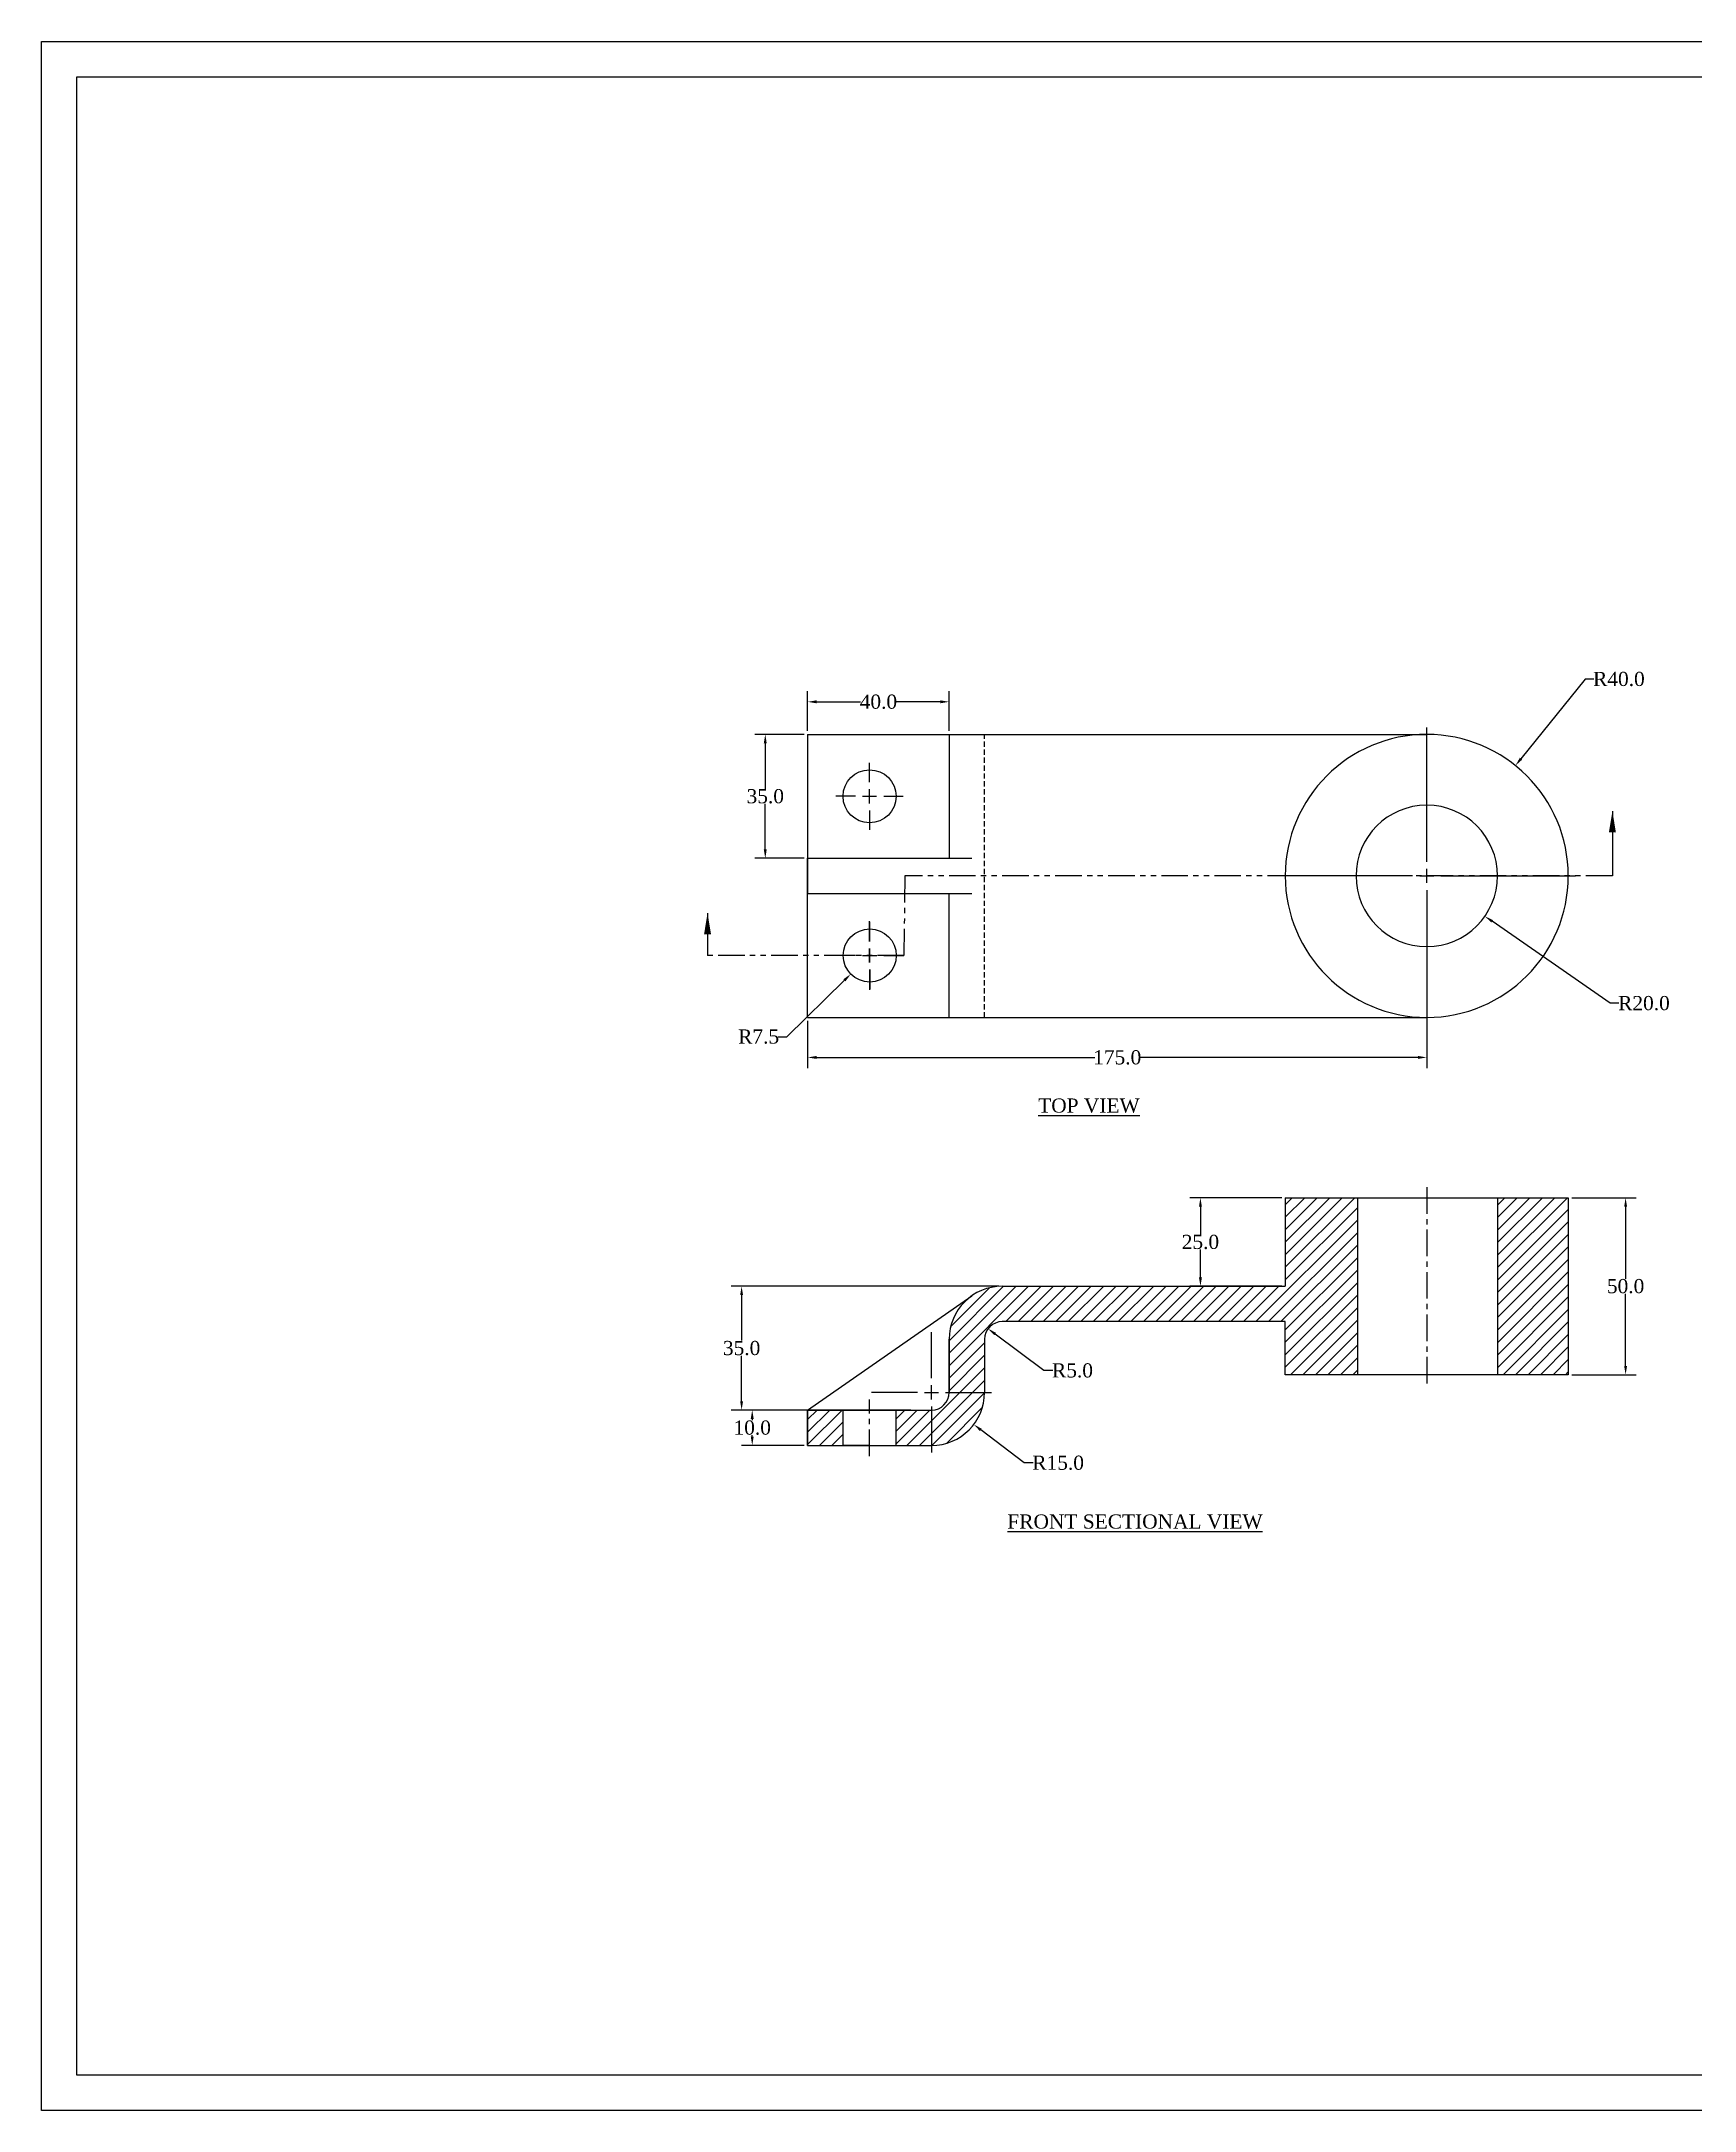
# Model space of a CAD drawing. Header units: millimetres. Extents: x 14 to 738, y -548 to 37.
# Drawn here: x 14 to 481, y -548 to 37 of the extents above; entities that cross this region are included whole.
import ezdxf

# ---------------------------------------------------------------- set-up
doc = ezdxf.new("R2010")
doc.units = ezdxf.units.MM
doc.header["$MEASUREMENT"] = 0
for name, pattern in [('CENTER', [2, 1.25, -0.25, 0.25, -0.25]), ('HIDDEN', [0.375, 0.25, -0.125]), ('PHANTOM', [2.5, 1.25, -0.25, 0.25, -0.25, 0.25, -0.25])]:
    doc.linetypes.add(name, pattern=pattern)
doc.styles.get("Standard").update_dxf_attribs({"font": 'times.ttf', "height": 4})
doc.dimstyles.get("Standard").update_dxf_attribs({"dimtxt": 2, "dimasz": 2.5, "dimexe": 3, "dimexo": 1, "dimgap": 0.09, "dimtad": 0, "dimtih": 1, "dimtoh": 1, "dimdec": 1, "dimzin": 0, "dimdsep": 46, "dimtxsty": 'Standard', "dimcen": -2, "dimadec": 0, "dimazin": 0, "dimtfac": 1, "dimtdec": 1, "dimtofl": 0, "dimtmove": 0, "dimatfit": 3, "dimfxl": 1, "dimtolj": 1, "dimtzin": 0, "dimarcsym": 0})

# ---------------------------------------------------------------- blocks, each defined once
blk = doc.blocks.new('*D2')
at = {"color": 0, "lineweight": -2}
for p, q in [((449.86, -143.24), (431.75, -165.77)), ((452.36, -143.24), (449.86, -143.24)), ((405.12, -194.89), (405.12, -156.89)), ((401.12, -198.89), (363.12, -198.89)), ((403.12, -198.89), (407.12, -198.89)), ((405.12, -200.89), (405.12, -196.89)), ((409.12, -198.89), (447.12, -198.89)), ((405.12, -202.89), (405.12, -240.89))]:
    blk.add_line(p, q, dxfattribs=at)
at = {"color": 0}
blk.add_solid([(431.42, -165.5), (432.07, -166.03), (430.18, -167.71)], dxfattribs=at)
at = {"layer": 'Defpoints', "color": 0}
for p in [(430.18, -167.71), (405.12, -198.89)]:
    blk.add_point(p, dxfattribs=at)
at = {"color": 0, "insert": (459.43, -143.24), "char_height": 4, "attachment_point": 5}
blk.add_mtext('\\A1;R40.0', dxfattribs=at)
blk = doc.blocks.new('*D3')
at = {"color": 0, "lineweight": -2}
for p, q in [((405.12, -194.89), (405.12, -176.89)), ((401.12, -198.89), (383.12, -198.89)), ((403.12, -198.89), (407.12, -198.89)), ((405.12, -200.89), (405.12, -196.89)), ((409.12, -198.89), (427.12, -198.89)), ((405.12, -202.89), (405.12, -220.89)), ((456.94, -234.89), (423.59, -211.73)), ((459.44, -234.89), (456.94, -234.89))]:
    blk.add_line(p, q, dxfattribs=at)
at = {"color": 0}
blk.add_solid([(423.83, -211.38), (423.36, -212.07), (421.54, -210.3)], dxfattribs=at)
at = {"layer": 'Defpoints', "color": 0}
for p in [(405.12, -198.89), (421.54, -210.3)]:
    blk.add_point(p, dxfattribs=at)
at = {"color": 0, "insert": (466.51, -234.89), "char_height": 4, "attachment_point": 5}
blk.add_mtext('\\A1;R20.0', dxfattribs=at)
blk = doc.blocks.new('*D9')
at = {"color": 0, "lineweight": -2}
for p, q in [((247.65, -217.39), (247.65, -211.89)), ((243.65, -221.39), (238.15, -221.39)), ((245.65, -221.39), (249.65, -221.39)), ((247.65, -223.39), (247.65, -219.39)), ((251.65, -221.39), (257.15, -221.39)), ((247.65, -225.39), (247.65, -230.89)), ((224.27, -244.34), (240.51, -228.39)), ((221.77, -244.34), (224.27, -244.34))]:
    blk.add_line(p, q, dxfattribs=at)
at = {"color": 0}
blk.add_solid([(240.22, -228.1), (240.81, -228.69), (242.3, -226.64)], dxfattribs=at)
at = {"layer": 'Defpoints', "color": 0}
for p in [(247.65, -221.39), (242.3, -226.64)]:
    blk.add_point(p, dxfattribs=at)
at = {"color": 0, "insert": (216.26, -244.34), "char_height": 4, "attachment_point": 5}
blk.add_mtext('\\A1;R7.5', dxfattribs=at)
blk = doc.blocks.new('*D10')
at = {"color": 0, "lineweight": -2}
for p, q in [((229.12, -158.89), (215.14, -158.89)), ((218.14, -161.39), (218.14, -174.26)), ((218.14, -191.39), (218.14, -178.52)), ((229.12, -193.89), (215.14, -193.89))]:
    blk.add_line(p, q, dxfattribs=at)
at = {"color": 0}
for points in [[(217.72, -161.39), (218.55, -161.39), (218.14, -158.89)], [(217.72, -191.39), (218.55, -191.39), (218.14, -193.89)]]:
    blk.add_solid(points, dxfattribs=at)
at = {"layer": 'Defpoints', "color": 0}
for p in [(230.12, -158.89), (218.14, -193.89), (230.12, -193.89)]:
    blk.add_point(p, dxfattribs=at)
at = {"color": 0, "insert": (218.14, -176.39), "char_height": 4, "attachment_point": 5}
blk.add_mtext('\\A1;35.0', dxfattribs=at)
blk = doc.blocks.new('*D13')
at = {"color": 0, "lineweight": -2}
for p, q in [((230.12, -157.89), (230.12, -146.67)), ((232.62, -149.67), (245.01, -149.67)), ((267.62, -149.67), (255.22, -149.67)), ((270.12, -157.89), (270.12, -146.67))]:
    blk.add_line(p, q, dxfattribs=at)
at = {"color": 0}
for points in [[(232.62, -149.25), (232.62, -150.09), (230.12, -149.67)], [(267.62, -149.25), (267.62, -150.09), (270.12, -149.67)]]:
    blk.add_solid(points, dxfattribs=at)
at = {"layer": 'Defpoints', "color": 0}
for p in [(230.12, -149.67), (230.12, -158.89), (270.12, -158.89)]:
    blk.add_point(p, dxfattribs=at)
at = {"color": 0, "insert": (250.12, -149.67), "char_height": 4, "attachment_point": 5}
blk.add_mtext('\\A1;40.0', dxfattribs=at)
blk = doc.blocks.new('*D14')
at = {"color": 0, "lineweight": -2}
for p, q in [((230.12, -239.89), (230.12, -253.21)), ((405.12, -239.89), (405.12, -253.21)), ((232.62, -250.21), (311.33, -250.21)), ((402.62, -250.21), (323.9, -250.21))]:
    blk.add_line(p, q, dxfattribs=at)
at = {"color": 0}
for points in [[(232.62, -249.79), (232.62, -250.62), (230.12, -250.21)], [(402.62, -249.79), (402.62, -250.62), (405.12, -250.21)]]:
    blk.add_solid(points, dxfattribs=at)
at = {"layer": 'Defpoints', "color": 0}
for p in [(230.12, -238.89), (405.12, -238.89), (405.12, -250.21)]:
    blk.add_point(p, dxfattribs=at)
at = {"color": 0, "insert": (317.62, -250.21), "char_height": 4, "attachment_point": 5}
blk.add_mtext('\\A1;175.0', dxfattribs=at)
blk = doc.blocks.new('*D15')
at = {"color": 0, "lineweight": -2}
for p, q in [((229.12, -349.9), (211.45, -349.9)), ((214.45, -352.4), (214.45, -352.77)), ((229.12, -359.9), (211.45, -359.9)), ((214.45, -357.4), (214.45, -357.03))]:
    blk.add_line(p, q, dxfattribs=at)
at = {"color": 0}
for points in [[(214.03, -352.4), (214.86, -352.4), (214.45, -349.9)], [(214.03, -357.4), (214.86, -357.4), (214.45, -359.9)]]:
    blk.add_solid(points, dxfattribs=at)
at = {"layer": 'Defpoints', "color": 0}
for p in [(230.12, -349.9), (214.45, -359.9), (230.12, -359.9)]:
    blk.add_point(p, dxfattribs=at)
at = {"color": 0, "insert": (214.45, -354.9), "char_height": 4, "attachment_point": 5}
blk.add_mtext('\\A1;10.0', dxfattribs=at)
blk = doc.blocks.new('*D16')
at = {"color": 0, "lineweight": -2}
for p, q in [((284.12, -314.9), (208.45, -314.9)), ((211.45, -317.4), (211.45, -330.27)), ((211.45, -347.4), (211.45, -334.53)), ((259.3, -349.9), (208.45, -349.9))]:
    blk.add_line(p, q, dxfattribs=at)
at = {"color": 0}
for points in [[(211.03, -317.4), (211.86, -317.4), (211.45, -314.9)], [(211.03, -347.4), (211.86, -347.4), (211.45, -349.9)]]:
    blk.add_solid(points, dxfattribs=at)
at = {"layer": 'Defpoints', "color": 0}
for p in [(285.12, -314.9), (211.45, -349.9), (260.3, -349.9)]:
    blk.add_point(p, dxfattribs=at)
at = {"color": 0, "insert": (211.45, -332.4), "char_height": 4, "attachment_point": 5}
blk.add_mtext('\\A1;35.0', dxfattribs=at)
blk = doc.blocks.new('*D17')
at = {"color": 0, "lineweight": -2}
for p, q in [((364.12, -289.9), (338.14, -289.9)), ((341.14, -292.4), (341.14, -300.27)), ((341.14, -312.4), (341.14, -304.53)), ((364.12, -314.9), (338.14, -314.9))]:
    blk.add_line(p, q, dxfattribs=at)
at = {"color": 0}
for points in [[(340.73, -292.4), (341.56, -292.4), (341.14, -289.9)], [(340.73, -312.4), (341.56, -312.4), (341.14, -314.9)]]:
    blk.add_solid(points, dxfattribs=at)
at = {"layer": 'Defpoints', "color": 0}
for p in [(365.12, -289.9), (341.14, -314.9), (365.12, -314.9)]:
    blk.add_point(p, dxfattribs=at)
at = {"color": 0, "insert": (341.14, -302.4), "char_height": 4, "attachment_point": 5}
blk.add_mtext('\\A1;25.0', dxfattribs=at)
blk = doc.blocks.new('*D18')
at = {"color": 0, "lineweight": -2}
for p, q in [((446.12, -289.9), (464.32, -289.9)), ((461.32, -292.4), (461.32, -312.77)), ((461.32, -337.4), (461.32, -317.03)), ((446.12, -339.9), (464.32, -339.9))]:
    blk.add_line(p, q, dxfattribs=at)
at = {"color": 0}
for points in [[(460.91, -292.4), (461.74, -292.4), (461.32, -289.9)], [(460.91, -337.4), (461.74, -337.4), (461.32, -339.9)]]:
    blk.add_solid(points, dxfattribs=at)
at = {"layer": 'Defpoints', "color": 0}
for p in [(445.12, -289.9), (445.12, -339.9), (461.32, -339.9)]:
    blk.add_point(p, dxfattribs=at)
at = {"color": 0, "insert": (461.32, -314.9), "char_height": 4, "attachment_point": 5}
blk.add_mtext('\\A1;50.0', dxfattribs=at)
blk = doc.blocks.new('*D19')
at = {"color": 0, "lineweight": -2}
for p, q in [((265.12, -340.9), (265.12, -327.9)), ((261.12, -344.9), (248.12, -344.9)), ((263.12, -344.9), (267.12, -344.9)), ((265.12, -346.9), (265.12, -342.9)), ((269.12, -344.9), (282.12, -344.9)), ((265.12, -348.9), (265.12, -361.9)), ((291.35, -364.83), (279.05, -355.49)), ((293.85, -364.83), (291.35, -364.83))]:
    blk.add_line(p, q, dxfattribs=at)
at = {"color": 0}
blk.add_solid([(279.3, -355.16), (278.8, -355.82), (277.06, -353.98)], dxfattribs=at)
at = {"layer": 'Defpoints', "color": 0}
for p in [(265.12, -344.9), (277.06, -353.98)]:
    blk.add_point(p, dxfattribs=at)
at = {"color": 0, "insert": (300.92, -364.83), "char_height": 4, "attachment_point": 5}
blk.add_mtext('\\A1;R15.0', dxfattribs=at)
blk = doc.blocks.new('*D20')
at = {"color": 0, "lineweight": -2}
for p, q in [((296.88, -338.73), (283.12, -328.4)), ((299.38, -338.73), (296.88, -338.73))]:
    blk.add_line(p, q, dxfattribs=at)
at = {"color": 0}
blk.add_solid([(283.37, -328.07), (282.87, -328.73), (281.12, -326.9)], dxfattribs=at)
at = {"layer": 'Defpoints', "color": 0}
for p in [(281.12, -326.9), (285.12, -329.9)]:
    blk.add_point(p, dxfattribs=at)
at = {"color": 0, "insert": (304.98, -338.73), "char_height": 4, "attachment_point": 5}
blk.add_mtext('\\A1;R5.0', dxfattribs=at)

msp = doc.modelspace()

# ---------------------------------------------------------------- hatches: boundary and pattern name
h = msp.add_hatch()
h.set_pattern_fill('ANSI31', color=256, scale=20, style=0)
h.set_pattern_definition([(45, (145.7668, -101.0858), (-1.767767, 1.767767), [])])
h.paths.add_polyline_path([(240.12, -359.9), (240.12, -349.9), (230.12, -349.9), (230.12, -359.9)])
h.paths.add_polyline_path([(265.12, -349.9), (255.12, -349.9), (255.12, -359.9), (265.12, -359.9, 0.414214), (280.12, -344.9), (280.12, -329.9, -0.414214), (285.12, -324.9), (323.7, -324.9), (365.12, -324.9), (365.12, -339.9), (385.5, -339.9), (385.5, -289.9), (365.12, -289.9), (365.12, -314.9), (285.12, -314.9, 0.414214), (270.12, -329.9), (270.12, -344.9, -0.414214)])
h.paths.add_polyline_path([(425.12, -339.9), (445.12, -339.9), (445.12, -289.9), (425.12, -289.9)])

# ---------------------------------------------------------------- linework, layer by layer
for p, q in [((230.12, -158.89), (405.12, -158.89)), ((230.12, -158.89), (230.12, -198.89)), ((230.12, -158.89), (270.12, -158.89)), ((270.12, -158.89), (270.12, -193.89)), ((247.62, -172.39), (247.62, -166.89)), ((247.62, -178.39), (247.62, -174.39)), ((243.62, -176.39), (238.12, -176.39)), ((245.62, -176.39), (249.62, -176.39)), ((247.62, -180.39), (247.62, -185.89)), ((251.62, -176.39), (257.12, -176.39)), ((230.12, -198.89), (230.12, -193.89)), ((230.12, -193.89), (276.55, -193.89)), ((230.12, -238.89), (230.12, -198.89)), ((230.12, -198.89), (230.12, -203.89)), ((230.12, -203.89), (276.55, -203.89)), ((270.12, -238.89), (270.12, -203.89)), ((247.62, -217.39), (247.62, -211.69)), ((243.62, -221.39), (237.92, -221.39)), ((245.62, -221.39), (249.62, -221.39)), ((247.62, -223.39), (247.62, -219.39)), ((251.62, -221.39), (257.32, -221.39)), ((247.62, -225.39), (247.62, -231.09)), ((230.12, -238.89), (405.12, -238.89)), ((230.12, -238.89), (270.12, -238.89)), ((365.12, -289.9), (445.12, -289.9)), ((365.12, -289.9), (365.12, -314.9)), ((385.5, -289.9), (385.5, -339.9)), ((445.12, -289.9), (445.12, -339.9)), ((445.12, -289.9), (445.12, -339.9)), ((285.12, -314.9), (365.12, -314.9)), ((230.12, -349.9), (276.55, -317.59)), ((323.7, -324.9), (285.12, -324.9)), ((365.12, -324.9), (323.7, -324.9)), ((365.12, -339.9), (365.12, -324.9)), ((270.12, -329.9), (270.12, -344.9)), ((270.12, -344.9), (270.12, -329.9)), ((280.12, -329.9), (280.12, -344.9)), ((445.12, -339.9), (365.12, -339.9)), ((230.12, -349.9), (230.12, -359.9)), ((230.12, -359.9), (230.12, -349.9)), ((230.12, -349.9), (265.12, -349.9)), ((230.12, -359.9), (265.12, -359.9)), ((230.12, -359.9), (247.62, -359.9)), ((247.62, -359.9), (240.12, -359.9)), ((247.62, -359.9), (255.12, -359.9))]:
    msp.add_line(p, q)
at = {"color": 2, "linetype": 'HIDDEN', "ltscale": 6}
msp.add_line((280.12, -238.89), (280.12, -158.89), dxfattribs=at)
at = {"color": 6, "linetype": 'CENTER', "ltscale": 6}
for p, q in [((405.12, -286.9), (405.12, -342.9)), ((247.62, -362.9), (247.62, -346.9))]:
    msp.add_line(p, q, dxfattribs=at)
at = {"color": 0, "ltscale": 6}
msp.add_line((425.12, -289.9), (425.12, -339.9), dxfattribs=at)
at = {"ltscale": 6}
for p, q in [((240.12, -359.9), (240.12, -349.9)), ((255.12, -359.9), (255.12, -349.9))]:
    msp.add_line(p, q, dxfattribs=at)
for points in [[(13.52, 37.04), (737.52, 37.04), (737.52, -547.96), (13.52, -547.96)], [(23.52, 27.04), (727.52, 27.04), (727.52, -537.96), (23.52, -537.96)]]:
    msp.add_lwpolyline(points, close=True)
at = {"color": 1, "linetype": 'PHANTOM', "lineweight": 30, "ltscale": 6}
msp.add_lwpolyline([(457.59, -198.89), (257.62, -198.89), (257.32, -221.39), (201.82, -221.39)], dxfattribs=at)
for centre in [(247.62, -176.39), (247.65, -221.39)]:
    msp.add_circle(centre, 7.5)
for centre, radius, start, end in [((405.12, -198.89), 40, 0, 180), ((405.12, -198.89), 20, 0, 180), ((405.12, -198.89), 40, 180, 0), ((405.12, -198.89), 20, 180, 0), ((285.12, -329.9), 15, 90, 180), ((285.12, -329.9), 5, 90, 180), ((265.12, -344.9), 5, 270, 0), ((265.12, -344.9), 15, 270, 0)]:
    msp.add_arc(centre, radius, start, end)

# ---------------------------------------------------------------- texts
at = {"char_height": 4, "attachment_point": 1}
for s, insert, width in [('{\\LTOP VIEW}', (295.28, -261.81), 77.6241), ('{\\LFRONT SECTIONAL VIEW}', (286.57, -379.41), 78.8661)]:
    msp.add_mtext(s, dxfattribs=dict(at, insert=insert, width=width))

# ---------------------------------------------------------------- dimensions: what is measured, and where the dimension line sits
at = {"color": 4}
for center, mpoint, picture, middle in [((405.12, -198.89), (430.18, -167.71), '*D2', (459.43, -143.24)), ((405.12, -198.89), (421.54, -210.3), '*D3', (466.51, -234.89)), ((247.65, -221.39), (242.3, -226.64), '*D9', (216.26, -244.34)), ((285.12, -329.9), (281.12, -326.9), '*D20', (304.98, -338.73)), ((265.12, -344.9), (277.06, -353.98), '*D19', (300.92, -364.83))]:
    dim = msp.add_radius_dim(center=center, mpoint=mpoint, dimstyle='Standard', dxfattribs=at)
    dim.commit()
    dim.dimension.update_dxf_attribs({"geometry": picture, "text_midpoint": middle, "dimtype": 164})
for base, p1, p2, picture, middle in [((230.12, -149.67), (270.12, -158.89), (230.12, -158.89), '*D13', (250.12, -149.67)), ((405.12, -250.21), (230.12, -238.89), (405.12, -238.89), '*D14', (317.62, -250.21))]:
    dim = msp.add_linear_dim(base=base, p1=p1, p2=p2, dimstyle='Standard', dxfattribs=at)
    dim.commit()
    dim.dimension.update_dxf_attribs({"geometry": picture, "text_midpoint": middle})
for base, p1, p2, picture, middle in [((218.14, -193.89), (230.12, -158.89), (230.12, -193.89), '*D10', (218.14, -176.39)), ((341.14, -314.9), (365.12, -289.9), (365.12, -314.9), '*D17', (341.14, -302.4)), ((461.32, -339.9), (445.12, -289.9), (445.12, -339.9), '*D18', (461.32, -314.9)), ((211.45, -349.9), (285.12, -314.9), (260.3, -349.9), '*D16', (211.45, -332.4)), ((214.45, -359.9), (230.12, -349.9), (230.12, -359.9), '*D15', (214.45, -354.9))]:
    dim = msp.add_linear_dim(base=base, p1=p1, p2=p2, angle=90, dimstyle='Standard', dxfattribs=at)
    dim.commit()
    dim.dimension.update_dxf_attribs({"geometry": picture, "text_midpoint": middle})

# ---------------------------------------------------------------- leaders
at = {"color": 1, "lineweight": 30}
for points in [[(457.59, -180.57), (457.59, -198.89)], [(201.82, -209.38), (201.82, -221.39)]]:
    msp.add_leader(points, dimstyle='Standard', override={"dimasz": 6, "dimgap": 0.09, "dimtad": 0}, dxfattribs=at)

doc.saveas('drawing.dxf')
